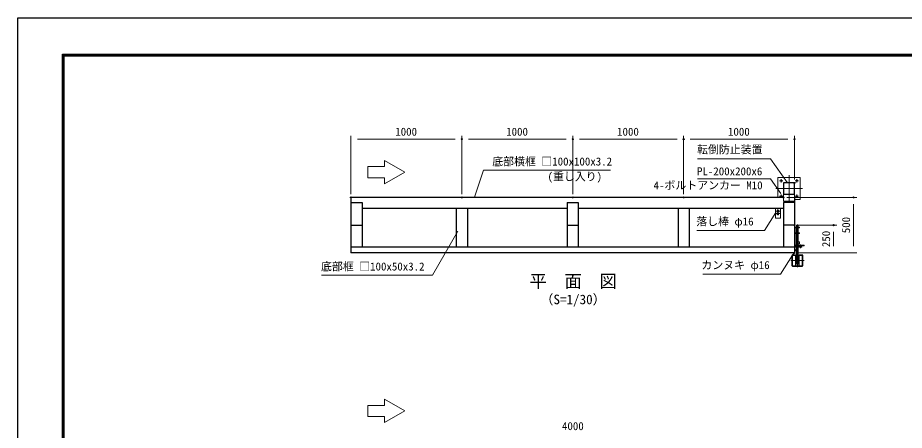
# Model space of a CAD drawing. Units: millimetres, scale not verified. Extents: x -6300 to 6300, y -4455 to 4455.
# Drawn here: x -6300 to 1694, y 734 to 4455 of the extents above; entities that cross this region are included whole.
import ezdxf
from ezdxf.enums import TextEntityAlignment as Align

# ---------------------------------------------------------------- set-up
doc = ezdxf.new("R2010")
doc.units = ezdxf.units.MM
doc.header["$LTSCALE"] = 20
doc.header["$PDMODE"] = 32
doc.header["$PDSIZE"] = 10
doc.linetypes.add('USER1', pattern=[50.8, 31.75, -6.35, 6.35, -6.35])
for name, color, linetype, lineweight in [('0-0_D-TTL-TXT', 7, 'Continuous', 25), ('0-1_D-STR1', 1, 'Continuous', 25), ('0-3_D-BMK', 2, 'USER1', 13), ('0-4_D-STR3', 3, 'Continuous', 13), ('0-8_D-STR-DIM', 7, 'Continuous', 13), ('0-B_D-STR-TXT', 7, 'Continuous', 13), ('0-C_D-TTL', 7, 'Continuous', 25)]:
    doc.layers.add(name, color=color, linetype=linetype, lineweight=lineweight)
doc.layers.add('0-A_Defpoints', color=8, linetype='Continuous')
doc.styles.add('ＭＳ ゴシック', font='')
doc.styles.get('ＭＳ ゴシック').set_extended_font_data('MS Gothic')

msp = doc.modelspace()

# ---------------------------------------------------------------- linework, layer by layer
at = {"layer": '0-1_D-STR1'}
for p, q in [((604.48, 2834.5), (-3295.52, 2834.5)), ((-3295.52, 2834.5), (-3295.52, 2334.5)), ((704.48, 2834.5), (704.48, 2334.5)), ((-3295.52, 2788.67), (-3195.52, 2788.67)), ((-3195.52, 2788.67), (-3195.52, 2384.5)), ((-1345.52, 2734.5), (-3195.52, 2734.5)), ((-2345.52, 2734.5), (-2345.52, 2384.5)), ((-2245.52, 2734.5), (-2245.52, 2384.5)), ((-1345.52, 2788.67), (-1345.52, 2384.5)), ((-1345.52, 2788.67), (-1245.52, 2788.67)), ((-1245.52, 2788.67), (-1245.52, 2384.5)), ((604.48, 2734.5), (-1245.52, 2734.5)), ((-345.52, 2734.5), (-345.52, 2384.5)), ((-245.52, 2734.5), (-245.52, 2384.5)), ((604.48, 2788.67), (604.48, 2384.5)), ((704.48, 2788.67), (604.48, 2788.67)), ((-3295.52, 2584.5), (-3195.52, 2584.5)), ((-1345.52, 2584.5), (-1245.52, 2584.5)), ((704.48, 2584.5), (604.48, 2584.5)), ((704.48, 2384.5), (-3295.52, 2384.5)), ((704.48, 2334.5), (-3295.52, 2334.5)), ((679.48, 2308.1), (679.48, 2220.9)), ((682.68, 2308.1), (682.68, 2220.9)), ((712.48, 2314.5), (685.88, 2314.5)), ((712.48, 2311.3), (685.88, 2311.3)), ((773.08, 2314.5), (746.48, 2314.5)), ((773.08, 2311.3), (746.48, 2311.3)), ((776.28, 2220.9), (776.28, 2308.1)), ((779.48, 2220.9), (779.48, 2308.1)), ((685.88, 2217.7), (773.08, 2217.7)), ((685.88, 2214.5), (773.08, 2214.5))]:
    msp.add_line(p, q, dxfattribs=at)
msp.add_lwpolyline([(604.48, 2964.5), (604.48, 2864.5), (704.48, 2864.5), (704.48, 2964.5)], close=True, dxfattribs=at)
for centre, radius, start, end in [((685.88, 2308.1), 6.4, 90, 180), ((685.88, 2308.1), 3.2, 90, 180), ((773.08, 2308.1), 6.4, 0, 90), ((773.08, 2308.1), 3.2, 0, 90), ((685.88, 2220.9), 6.4, 180, 270), ((685.88, 2220.9), 3.2, 180, 270), ((773.08, 2220.9), 3.2, 270, 0), ((773.08, 2220.9), 6.4, 270, 0)]:
    msp.add_arc(centre, radius, start, end, dxfattribs=at)
at = {"layer": '0-3_D-BMK'}
for p, q in [((569.48, 2984.5), (599.48, 2984.5)), ((584.48, 2969.5), (584.48, 2999.5)), ((654.48, 3034.5), (654.48, 2794.5)), ((739.48, 2984.5), (709.48, 2984.5)), ((724.48, 2969.5), (724.48, 2999.5)), ((774.48, 2914.5), (534.48, 2914.5)), ((569.48, 2844.5), (599.48, 2844.5)), ((584.48, 2859.5), (584.48, 2829.5)), ((739.48, 2844.5), (709.48, 2844.5)), ((724.48, 2859.5), (724.48, 2829.5)), ((554.48, 2727.22), (554.48, 2691.78)), ((554.48, 2722.35), (554.48, 2696.65)), ((572.2, 2709.5), (536.76, 2709.5)), ((541.63, 2709.5), (567.33, 2709.5)), ((563.01, 2681.5), (545.95, 2681.5)), ((563.01, 2681.5), (545.95, 2681.5)), ((554.48, 2690.03), (554.48, 2672.97)), ((554.48, 2690.03), (554.48, 2672.97)), ((729.48, 2591.28), (729.48, 2204.5)), ((757.48, 2377.95), (757.48, 2409.28)), ((789.48, 2264.5), (669.48, 2264.5))]:
    msp.add_line(p, q, dxfattribs=at)
at = {"layer": '0-4_D-STR3'}
for p, q in [((554.48, 3014.5), (554.48, 2834.5)), ((576.98, 2734.5), (531.98, 2734.5)), ((531.98, 2734.5), (531.98, 2651.5)), ((531.98, 2720.5), (531.98, 2651.5)), ((576.98, 2734.5), (576.98, 2651.5)), ((576.98, 2720.5), (576.98, 2651.5)), ((573.98, 2689.5), (534.98, 2689.5)), ((534.98, 2648.5), (573.98, 2648.5)), ((749.48, 2564.62), (713.48, 2564.62)), ((749.48, 2560.12), (713.48, 2560.12)), ((737.48, 2582.62), (721.48, 2582.62)), ((721.48, 2582.62), (721.48, 2564.62)), ((721.48, 2560.12), (721.48, 2514.62)), ((737.48, 2582.62), (735.48, 2584.62)), ((737.48, 2582.62), (737.48, 2564.62)), ((737.48, 2560.12), (737.48, 2514.62)), ((749.48, 2564.62), (749.48, 2560.12)), ((704.48, 2555.62), (704.48, 2393.61)), ((708.98, 2555.62), (708.98, 2393.61)), ((749.48, 2514.62), (708.98, 2514.62)), ((749.48, 2510.12), (708.98, 2510.12)), ((721.48, 2510.12), (721.48, 2402.61)), ((737.48, 2510.12), (737.48, 2402.61)), ((749.48, 2514.62), (749.48, 2510.12)), ((715.48, 2402.61), (790.48, 2402.61)), ((715.48, 2398.11), (715.48, 2402.61)), ((715.48, 2398.11), (790.48, 2398.11)), ((721.48, 2398.11), (721.48, 2389.11)), ((737.48, 2434.62), (747.48, 2434.62)), ((737.48, 2414.61), (747.48, 2414.61)), ((737.48, 2398.11), (737.48, 2389.11)), ((747.48, 2434.62), (747.48, 2414.61)), ((752.48, 2398.11), (752.48, 2402.61)), ((762.48, 2398.11), (762.48, 2402.61)), ((790.48, 2398.11), (790.48, 2402.61)), ((769.48, 2389.11), (713.48, 2389.11)), ((769.48, 2384.61), (713.48, 2384.61)), ((721.48, 2384.61), (721.48, 2236.61)), ((752.48, 2384.61), (752.48, 2389.11)), ((762.48, 2384.61), (762.48, 2389.11)), ((769.48, 2389.11), (769.48, 2384.61)), ((712.48, 2217.7), (712.48, 2314.5)), ((714.78, 2314.5), (712.48, 2314.5)), ((714.78, 2217.7), (714.78, 2314.5)), ((744.18, 2217.7), (744.18, 2314.5)), ((746.48, 2314.5), (744.18, 2314.5)), ((746.48, 2217.7), (746.48, 2314.5)), ((737.48, 2236.61), (721.48, 2236.61))]:
    msp.add_line(p, q, dxfattribs=at)
for points in [[(704.48, 2814.5), (754.48, 2814.5), (754.48, 3014.5), (554.48, 3014.5)], [(604.48, 2864.5), (604.48, 2799.5), (704.48, 2799.5), (704.48, 2864.5)], [(735.48, 2584.62), (723.48, 2584.62), (721.48, 2582.62)], [(737.48, 2384.61), (737.48, 2236.61), (735.48, 2234.61)], [(735.48, 2234.61), (723.48, 2234.61), (721.48, 2236.61)]]:
    msp.add_lwpolyline(points, dxfattribs=at)
for centre, radius in [((584.48, 2984.5), 7), ((724.48, 2984.5), 7), ((584.48, 2844.5), 7), ((724.48, 2844.5), 7), ((554.48, 2709.5), 10), ((554.48, 2709.5), 8), ((554.48, 2681.5), 5), ((554.48, 2681.5), 5)]:
    msp.add_circle(centre, radius, dxfattribs=at)
for centre, radius, start, end in [((534.98, 2692.5), 3, 180, 270), ((534.98, 2651.5), 3, 180, 270), ((573.98, 2692.5), 3, 270, 0), ((573.98, 2651.5), 3, 270, 0), ((713.48, 2555.62), 9, 90, 180), ((713.48, 2555.62), 4.5, 90, 180), ((713.48, 2393.61), 9, 180, 270), ((713.48, 2393.61), 4.5, 180, 270)]:
    msp.add_arc(centre, radius, start, end, dxfattribs=at)
at = {"layer": '0-8_D-STR-DIM'}
for p, q in [((-3295.52, 2864.5), (-3295.52, 3389.22)), ((-3235.52, 3359.22), (-2355.52, 3359.22)), ((-2295.52, 2864.5), (-2295.52, 3389.22)), ((-2295.52, 2864.5), (-2295.52, 3389.22)), ((-2235.52, 3359.22), (-1355.52, 3359.22)), ((-1295.52, 2864.5), (-1295.52, 3389.22)), ((-1295.52, 2864.5), (-1295.52, 3389.22)), ((-1235.52, 3359.22), (-355.52, 3359.22)), ((-295.52, 2864.5), (-295.52, 3389.22)), ((-295.52, 2864.5), (-295.52, 3389.22)), ((-235.52, 3359.22), (644.48, 3359.22)), ((704.48, 2994.5), (704.48, 3389.22)), ((634.48, 2834.5), (1266.6, 2834.5)), ((1236.6, 2394.5), (1236.6, 2774.5)), ((734.48, 2584.5), (1086.6, 2584.5)), ((1056.6, 2394.5), (1056.6, 2524.5)), ((734.48, 2334.5), (1086.6, 2334.5)), ((734.48, 2334.5), (1266.6, 2334.5))]:
    msp.add_line(p, q, dxfattribs=at)
at = {"layer": '0-A_Defpoints'}
for p in [(-2295.52, 3359.22), (-1295.52, 3359.22), (-295.52, 3359.22), (704.48, 3359.22), (704.48, 2964.5), (-3295.52, 2834.5), (-2295.52, 2834.5), (-1295.52, 2834.5), (-295.52, 2834.5), (604.48, 2834.5), (1236.6, 2834.5), (704.48, 2584.5), (1056.6, 2584.5), (704.48, 2334.5)]:
    msp.add_point(p, dxfattribs=at)
at = {"layer": '0-B_D-STR-TXT'}
for p, q in [((-3142.18, 3012.37), (-3142.18, 3112.37)), ((-2992.18, 3012.37), (-3142.18, 3012.37)), ((-3142.18, 858.8), (-3142.18, 958.8)), ((-2992.18, 858.8), (-3142.18, 858.8))]:
    msp.add_line(p, q, dxfattribs=at)
for points in [[(-2992.18, 3012.37), (-2992.18, 2957.53), (-2810.59, 3062.37), (-2992.18, 3167.21), (-2992.18, 3112.37), (-3142.18, 3112.37)], [(-170.09, 3183.28), (488.02, 3183.28), (640.05, 2966.14)], [(-955.02, 3079.73), (-2100.82, 3079.73), (-2181.77, 2836.4)], [(-170.09, 3001.82), (488.02, 3001.82), (579.57, 2871.06)], [(-176.7, 2535.1), (432.68, 2535.1), (535.32, 2697.12)], [(-3560.34, 2132.58), (-2560.73, 2132.58), (-2330.61, 2531.16)], [(-123.37, 2142.95), (576.62, 2142.95), (721.01, 2370.88)], [(-2992.18, 858.8), (-2992.18, 803.97), (-2810.59, 908.8), (-2992.18, 1013.64), (-2992.18, 958.8), (-3142.18, 958.8)]]:
    msp.add_lwpolyline(points, dxfattribs=at)
at = {"layer": '0-C_D-TTL', "color": 2}
msp.add_lwpolyline([(-6299.73, 4455.2), (6300.27, 4455.2), (6300.27, -4454.8), (-6299.73, -4454.8)], close=True, dxfattribs=at)
at = {"layer": '0-C_D-TTL'}
for points in [[(-5894.73, 4125.2), (5895.27, 4125.2), (5895.27, -4124.8), (-5894.73, -4124.8)], [(-5890.98, 4121.45), (5891.52, 4121.45), (5891.52, -4121.05), (-5890.98, -4121.05)], [(-5887.23, 4117.7), (5887.77, 4117.7), (5887.77, -4117.3), (-5887.23, -4117.3)], [(-5883.48, 4113.95), (5884.02, 4113.95), (5884.02, -4113.55), (-5883.48, -4113.55)], [(-5879.73, 4110.2), (5880.27, 4110.2), (5880.27, -4109.8), (-5879.73, -4109.8)]]:
    msp.add_lwpolyline(points, close=True, dxfattribs=at)

# ---------------------------------------------------------------- texts
at = {"layer": '0-0_D-TTL-TXT', "style": 'ＭＳ ゴシック'}
for s, height, p in [('平\u3000面\u3000図', 115.4, (-1685.37, 1985.82)), ('（S=1/30）', 86.66, (-1587.9, 1844.88))]:
    msp.add_text(s, height=height, dxfattribs=at).set_placement(p, align=Align.BOTTOM_LEFT)
at = {"layer": '0-8_D-STR-DIM', "style": 'ＭＳ ゴシック'}
for s, p in [('1000', (-2895.87, 3369.34)), ('1000', (-1895.87, 3369.34)), ('1000', (-895.87, 3369.34)), ('1000', (104.13, 3369.34)), ('4000', (-1392.64, 713.73))]:
    msp.add_text(s, height=72.14, dxfattribs=at).set_placement(p, align=Align.BOTTOM_LEFT)
for s, p in [('500', (1226.47, 2511.19)), ('250', (1046.47, 2386))]:
    msp.add_text(s, height=72.14, rotation=90, dxfattribs=at).set_placement(p, align=Align.BOTTOM_LEFT)
at = {"layer": '0-B_D-STR-TXT', "style": 'ＭＳ ゴシック'}
for s, p in [('転倒防止装置', (-175.04, 3209.02)), ('底部横框 □100x100x3.2', (-2021.77, 3100.52)), ('(重し入り)', (-1523.03, 2964.95)), ('PL-200x200x6', (-175.42, 3011.95)), ('4-ボルトアンカー M10', (-566.8, 2885.71)), ('落し棒 φ16', (-182.03, 2559.5)), ('底部框 □100x50x3.2', (-3565.29, 2153.37)), ('カンヌキ φ16', (-135.55, 2166.39))]:
    msp.add_text(s, height=72.14, dxfattribs=at).set_placement(p, align=Align.BOTTOM_LEFT)

doc.saveas('drawing.dxf')
